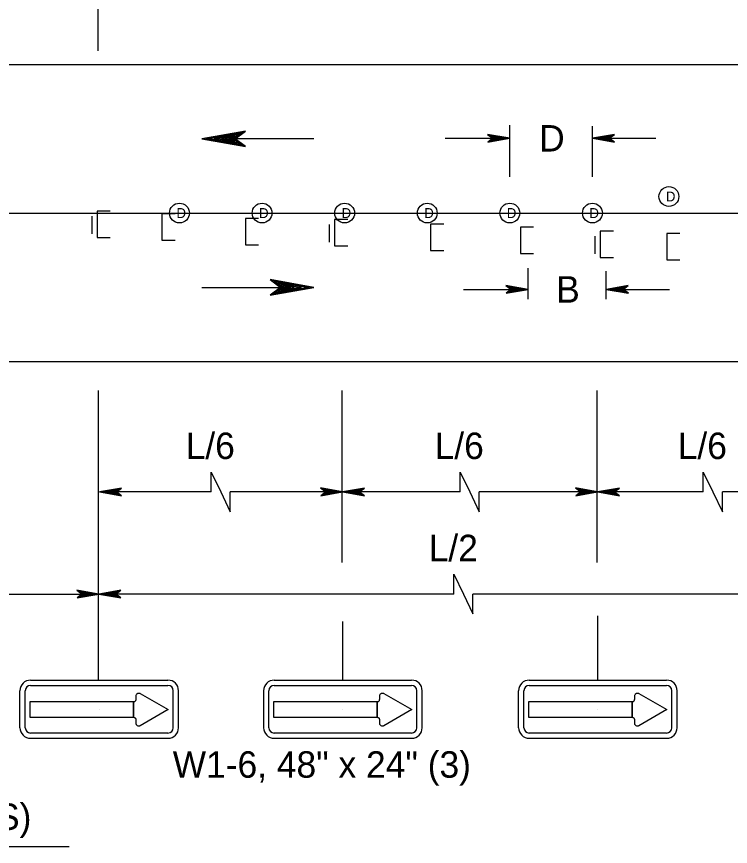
# Model space of a CAD drawing. Extents: x 499945 to 500993, y 499985 to 500645.
# Drawn here: x 500272.8 to 500380.8, y 500268.9 to 500394.4 of the extents above; entities that cross this region are included whole.
import ezdxf

# ---------------------------------------------------------------- set-up
doc = ezdxf.new("R2010")
doc.units = 0
for name, color, linetype in [('1', 7, 'Continuous'), ('24', 7, 'Continuous'), ('5', 7, 'Continuous'), ('56', 7, 'Continuous'), ('60', 7, 'Continuous')]:
    doc.layers.add(name, color=color, linetype=linetype)

msp = doc.modelspace()

# ---------------------------------------------------------------- linework, layer by layer
at = {"layer": '1'}
for p, q in [((500042.91, 500387.17), (500460.48, 500387.17)), ((500042.91, 500364.69), (500492.96, 500364.69)), ((500042.91, 500342.21), (500460.48, 500342.21)), ((500285.12, 500337.83), (500285.12, 500294.03)), ((500321.98, 500337.83), (500321.98, 500311.81)), ((500360.56, 500337.83), (500360.56, 500311.81)), ((500302.2, 500322.51), (500302.2, 500325.51)), ((500302.2, 500325.51), (500303.65, 500322.51)), ((500339.88, 500322.51), (500339.88, 500325.51)), ((500339.88, 500325.51), (500341.32, 500322.51)), ((500376.65, 500322.51), (500376.65, 500325.51)), ((500376.65, 500325.51), (500378.09, 500322.51)), ((500303.65, 500322.51), (500305.09, 500319.51)), ((500305.09, 500319.51), (500305.09, 500322.51)), ((500339.88, 500322.51), (500322.08, 500322.51)), ((500341.32, 500322.51), (500342.76, 500319.51)), ((500342.76, 500319.51), (500342.76, 500322.51)), ((500360.56, 500322.51), (500342.76, 500322.51)), ((500376.65, 500322.51), (500360.66, 500322.51)), ((500378.09, 500322.51), (500379.54, 500319.51)), ((500379.54, 500319.51), (500379.54, 500322.51)), ((500395.53, 500322.51), (500379.54, 500322.51)), ((500338.93, 500307.06), (500338.93, 500310.05)), ((500338.93, 500310.05), (500340.37, 500307.06)), ((500340.37, 500307.06), (500341.81, 500304.06)), ((500341.81, 500304.06), (500341.81, 500307.06)), ((500360.66, 500303.76), (500360.66, 500294.03)), ((500322.08, 500302.88), (500322.08, 500294.03))]:
    msp.add_line(p, q, dxfattribs=at)
at = {"layer": '24'}
for p, q in [((500317.75, 500375.93), (500305.82, 500375.93)), ((500300.76, 500353.45), (500312.69, 500353.45))]:
    msp.add_line(p, q, dxfattribs=at)
for points in [[(500300.76, 500375.93), (500307.41, 500374.76), (500305.82, 500375.93), (500307.38, 500377.09), (500300.76, 500375.93), (500301.2, 500375.94), (500307.22, 500374.84), (500305.7, 500375.95), (500307.11, 500377), (500301.44, 500375.96), (500301.66, 500375.93), (500306.82, 500375.01), (500305.66, 500375.94), (500306.85, 500376.85), (500301.77, 500375.93), (500301.99, 500375.96), (500306.49, 500375.15), (500305.62, 500375.93), (500306.51, 500376.74), (500302.63, 500375.97), (500303, 500375.96), (500306.16, 500375.32), (500305.55, 500375.91), (500306.21, 500376.57), (500303.07, 500375.93), (500303.42, 500375.91), (500305.8, 500375.5), (500305.34, 500375.97), (500305.84, 500376.42), (500303.75, 500375.93), (500304.09, 500375.9), (500305.51, 500375.63), (500305.28, 500375.95), (500305.67, 500376.3), (500304.26, 500375.93), (500305.19, 500375.71), (500305.06, 500375.96), (500305.46, 500376.22), (500304.49, 500375.97), (500305.1, 500375.81), (500304.85, 500376.01), (500305.14, 500376.13), (500304.85, 500375.95), (500305, 500375.91)], [(500347.38, 500376), (500344.03, 500376.59), (500344.83, 500376), (500344.05, 500375.41), (500347.38, 500376), (500347.16, 500375.99), (500344.12, 500376.54), (500344.89, 500375.99), (500344.18, 500375.46), (500347.04, 500375.98), (500346.93, 500376), (500344.33, 500376.46), (500344.91, 500375.99), (500344.31, 500375.53), (500346.88, 500376), (500346.76, 500375.98), (500344.49, 500376.39), (500344.93, 500376), (500344.48, 500375.59), (500346.44, 500375.98), (500346.25, 500375.98), (500344.66, 500376.3), (500344.97, 500376.01), (500344.64, 500375.67), (500346.22, 500376), (500346.04, 500376.01), (500344.84, 500376.21), (500345.07, 500375.98), (500344.82, 500375.75), (500345.87, 500376), (500345.71, 500376.01), (500344.99, 500376.15), (500345.11, 500375.99), (500344.91, 500375.81), (500345.62, 500376), (500345.15, 500376.11), (500345.22, 500375.98), (500345.01, 500375.85), (500345.5, 500375.98), (500345.19, 500376.06), (500345.32, 500375.95), (500345.17, 500375.89), (500345.32, 500375.99), (500345.24, 500376.01)], [(500359.88, 500376), (500363.23, 500375.4), (500362.42, 500376), (500363.21, 500376.58), (500359.88, 500376), (500360.1, 500376), (500363.13, 500375.45), (500362.36, 500376), (500363.07, 500376.53), (500360.22, 500376.01), (500360.33, 500376), (500362.93, 500375.53), (500362.35, 500376), (500362.94, 500376.46), (500360.38, 500376), (500360.49, 500376.01), (500362.76, 500375.6), (500362.32, 500376), (500362.77, 500376.4), (500360.82, 500376.01), (500361, 500376.01), (500362.59, 500375.69), (500362.29, 500375.99), (500362.62, 500376.32), (500361.04, 500376), (500361.22, 500375.99), (500362.41, 500375.78), (500362.18, 500376.01), (500362.43, 500376.24), (500361.38, 500376), (500361.55, 500375.98), (500362.27, 500375.84), (500362.15, 500376), (500362.35, 500376.18), (500361.64, 500376), (500362.11, 500375.88), (500362.04, 500376.01), (500362.24, 500376.14), (500361.76, 500376.01), (500362.06, 500375.94), (500361.93, 500376.04), (500362.08, 500376.1), (500361.93, 500376), (500362.01, 500375.99)], [(500317.75, 500353.45), (500311.1, 500354.62), (500312.69, 500353.45), (500311.14, 500352.29), (500317.75, 500353.45), (500317.31, 500353.44), (500311.29, 500354.54), (500312.81, 500353.43), (500311.41, 500352.38), (500317.07, 500353.42), (500316.85, 500353.45), (500311.69, 500354.37), (500312.85, 500353.43), (500311.66, 500352.53), (500316.75, 500353.45), (500316.53, 500353.42), (500312.02, 500354.23), (500312.9, 500353.45), (500312, 500352.64), (500315.88, 500353.41), (500315.51, 500353.42), (500312.35, 500354.06), (500312.97, 500353.47), (500312.31, 500352.81), (500315.44, 500353.45), (500315.09, 500353.47), (500312.71, 500353.88), (500313.17, 500353.41), (500312.68, 500352.96), (500314.76, 500353.45), (500314.43, 500353.48), (500313, 500353.75), (500313.24, 500353.43), (500312.85, 500353.08), (500314.25, 500353.45), (500313.32, 500353.67), (500313.46, 500353.42), (500313.05, 500353.16), (500314.02, 500353.41), (500313.41, 500353.57), (500313.66, 500353.37), (500313.37, 500353.25), (500313.66, 500353.43), (500313.51, 500353.47)], [(500350.14, 500353.14), (500346.79, 500353.73), (500347.59, 500353.14), (500346.81, 500352.56), (500350.14, 500353.14), (500349.92, 500353.14), (500346.88, 500353.69), (500347.65, 500353.13), (500346.94, 500352.6), (500349.8, 500353.12), (500349.69, 500353.14), (500347.09, 500353.6), (500347.67, 500353.13), (500347.07, 500352.68), (500349.63, 500353.14), (500349.52, 500353.12), (500347.25, 500353.54), (500347.69, 500353.14), (500347.24, 500352.73), (500349.2, 500353.12), (500349.01, 500353.12), (500347.42, 500353.45), (500347.73, 500353.15), (500347.4, 500352.82), (500348.98, 500353.14), (500348.8, 500353.15), (500347.6, 500353.36), (500347.83, 500353.12), (500347.58, 500352.9), (500348.63, 500353.14), (500348.47, 500353.16), (500347.75, 500353.3), (500347.87, 500353.13), (500347.67, 500352.96), (500348.38, 500353.14), (500347.91, 500353.25), (500347.98, 500353.12), (500347.77, 500353), (500348.26, 500353.12), (500347.95, 500353.2), (500348.08, 500353.1), (500347.93, 500353.04), (500348.08, 500353.13), (500348, 500353.15)], [(500361.98, 500353.14), (500365.33, 500352.55), (500364.53, 500353.14), (500365.31, 500353.72), (500361.98, 500353.14), (500362.2, 500353.15), (500365.24, 500352.59), (500364.47, 500353.15), (500365.18, 500353.68), (500362.32, 500353.16), (500362.43, 500353.14), (500365.03, 500352.68), (500364.45, 500353.15), (500365.05, 500353.6), (500362.49, 500353.14), (500362.6, 500353.16), (500364.87, 500352.75), (500364.43, 500353.14), (500364.88, 500353.55), (500362.92, 500353.16), (500363.11, 500353.16), (500364.7, 500352.83), (500364.39, 500353.13), (500364.72, 500353.46), (500363.14, 500353.14), (500363.32, 500353.13), (500364.52, 500352.93), (500364.29, 500353.16), (500364.54, 500353.39), (500363.49, 500353.14), (500363.65, 500353.12), (500364.37, 500352.99), (500364.25, 500353.15), (500364.45, 500353.33), (500363.74, 500353.14), (500364.21, 500353.03), (500364.14, 500353.16), (500364.35, 500353.29), (500363.86, 500353.16), (500364.17, 500353.08), (500364.04, 500353.18), (500364.19, 500353.24), (500364.04, 500353.15), (500364.12, 500353.13)], [(500285.31, 500322.51), (500288.64, 500321.92), (500287.85, 500322.51), (500288.62, 500323.09), (500285.31, 500322.51), (500285.54, 500322.52), (500288.55, 500321.97), (500287.78, 500322.52), (500288.49, 500323.04), (500285.65, 500322.53), (500285.77, 500322.51), (500288.34, 500322.05), (500287.77, 500322.52), (500288.36, 500322.97), (500285.82, 500322.51), (500285.93, 500322.53), (500288.18, 500322.12), (500287.74, 500322.51), (500288.19, 500322.92), (500286.25, 500322.53), (500286.44, 500322.53), (500288.01, 500322.21), (500287.71, 500322.5), (500288.04, 500322.83), (500286.47, 500322.51), (500286.65, 500322.5), (500287.83, 500322.3), (500287.6, 500322.53), (500287.85, 500322.76), (500286.81, 500322.51), (500286.98, 500322.5), (500287.69, 500322.36), (500287.57, 500322.52), (500287.77, 500322.7), (500287.06, 500322.51), (500287.53, 500322.4), (500287.46, 500322.53), (500287.67, 500322.66), (500287.18, 500322.53), (500287.49, 500322.45), (500287.36, 500322.55), (500287.5, 500322.61), (500287.36, 500322.52), (500287.43, 500322.5)], [(500322.08, 500322.51), (500318.75, 500323.1), (500319.55, 500322.51), (500318.77, 500321.93), (500322.08, 500322.51), (500321.86, 500322.51), (500318.85, 500323.06), (500319.61, 500322.5), (500318.9, 500321.98), (500321.74, 500322.5), (500321.63, 500322.51), (500319.05, 500322.97), (500319.63, 500322.51), (500319.03, 500322.05), (500321.58, 500322.51), (500321.47, 500322.5), (500319.21, 500322.9), (500319.65, 500322.51), (500319.2, 500322.11), (500321.14, 500322.5), (500320.96, 500322.5), (500319.38, 500322.82), (500319.69, 500322.52), (500319.35, 500322.19), (500320.92, 500322.51), (500320.75, 500322.52), (500319.56, 500322.73), (500319.79, 500322.5), (500319.54, 500322.27), (500320.58, 500322.51), (500320.41, 500322.53), (500319.7, 500322.67), (500319.82, 500322.5), (500319.63, 500322.33), (500320.33, 500322.51), (500319.86, 500322.62), (500319.93, 500322.5), (500319.73, 500322.37), (500320.21, 500322.5), (500319.91, 500322.57), (500320.03, 500322.47), (500319.89, 500322.41), (500320.03, 500322.5), (500319.96, 500322.52)], [(500322.08, 500322.51), (500325.4, 500321.92), (500324.61, 500322.51), (500325.38, 500323.09), (500322.08, 500322.51), (500322.3, 500322.52), (500325.31, 500321.97), (500324.54, 500322.52), (500325.25, 500323.04), (500322.42, 500322.53), (500322.53, 500322.51), (500325.11, 500322.05), (500324.53, 500322.52), (500325.12, 500322.97), (500322.58, 500322.51), (500322.69, 500322.53), (500324.94, 500322.12), (500324.5, 500322.51), (500324.95, 500322.92), (500323.01, 500322.53), (500323.2, 500322.53), (500324.77, 500322.21), (500324.47, 500322.5), (500324.8, 500322.83), (500323.23, 500322.51), (500323.41, 500322.5), (500324.59, 500322.3), (500324.37, 500322.53), (500324.61, 500322.76), (500323.57, 500322.51), (500323.74, 500322.5), (500324.45, 500322.36), (500324.33, 500322.52), (500324.53, 500322.7), (500323.82, 500322.51), (500324.29, 500322.4), (500324.22, 500322.53), (500324.43, 500322.66), (500323.94, 500322.53), (500324.25, 500322.45), (500324.12, 500322.55), (500324.27, 500322.61), (500324.12, 500322.52), (500324.2, 500322.5)], [(500360.66, 500322.51), (500357.33, 500323.1), (500358.13, 500322.51), (500357.35, 500321.93), (500360.66, 500322.51), (500360.44, 500322.51), (500357.43, 500323.06), (500358.19, 500322.5), (500357.49, 500321.98), (500360.32, 500322.5), (500360.21, 500322.51), (500357.63, 500322.97), (500358.21, 500322.51), (500357.61, 500322.05), (500360.16, 500322.51), (500360.05, 500322.5), (500357.79, 500322.9), (500358.23, 500322.51), (500357.78, 500322.11), (500359.73, 500322.5), (500359.54, 500322.5), (500357.96, 500322.82), (500358.27, 500322.52), (500357.94, 500322.19), (500359.5, 500322.51), (500359.33, 500322.52), (500358.14, 500322.73), (500358.37, 500322.5), (500358.12, 500322.27), (500359.16, 500322.51), (500359, 500322.53), (500358.28, 500322.67), (500358.4, 500322.5), (500358.21, 500322.33), (500358.91, 500322.51), (500358.44, 500322.62), (500358.51, 500322.5), (500358.31, 500322.37), (500358.79, 500322.5), (500358.49, 500322.57), (500358.62, 500322.47), (500358.47, 500322.41), (500358.61, 500322.5), (500358.54, 500322.52)], [(500360.66, 500322.51), (500363.98, 500321.92), (500363.19, 500322.51), (500363.96, 500323.09), (500360.66, 500322.51), (500360.88, 500322.52), (500363.89, 500321.97), (500363.13, 500322.52), (500363.83, 500323.04), (500361, 500322.53), (500361.11, 500322.51), (500363.69, 500322.05), (500363.11, 500322.52), (500363.7, 500322.97), (500361.16, 500322.51), (500361.27, 500322.53), (500363.52, 500322.12), (500363.09, 500322.51), (500363.53, 500322.92), (500361.59, 500322.53), (500361.78, 500322.53), (500363.36, 500322.21), (500363.05, 500322.5), (500363.38, 500322.83), (500361.81, 500322.51), (500361.99, 500322.5), (500363.18, 500322.3), (500362.95, 500322.53), (500363.19, 500322.76), (500362.15, 500322.51), (500362.32, 500322.5), (500363.03, 500322.36), (500362.91, 500322.52), (500363.11, 500322.7), (500362.41, 500322.51), (500362.87, 500322.4), (500362.8, 500322.53), (500363.01, 500322.66), (500362.52, 500322.53), (500362.83, 500322.45), (500362.7, 500322.55), (500362.85, 500322.61), (500362.7, 500322.52), (500362.78, 500322.5)], [(500285.22, 500307.06), (500281.89, 500307.64), (500282.69, 500307.06), (500281.91, 500306.48), (500285.22, 500307.06), (500284.99, 500307.05), (500281.98, 500307.6), (500282.75, 500307.05), (500282.04, 500306.52), (500284.88, 500307.04), (500284.76, 500307.06), (500282.19, 500307.52), (500282.76, 500307.05), (500282.17, 500306.6), (500284.71, 500307.06), (500284.6, 500307.04), (500282.35, 500307.45), (500282.79, 500307.06), (500282.34, 500306.65), (500284.28, 500307.04), (500284.1, 500307.04), (500282.52, 500307.36), (500282.82, 500307.07), (500282.49, 500306.74), (500284.06, 500307.06), (500283.88, 500307.07), (500282.7, 500307.27), (500282.93, 500307.04), (500282.68, 500306.81), (500283.72, 500307.06), (500283.55, 500307.07), (500282.84, 500307.21), (500282.96, 500307.05), (500282.76, 500306.87), (500283.47, 500307.06), (500283, 500307.17), (500283.07, 500307.04), (500282.87, 500306.91), (500283.35, 500307.04), (500283.04, 500307.12), (500283.17, 500307.02), (500283.03, 500306.96), (500283.17, 500307.05), (500283.1, 500307.07)], [(500285.22, 500307.06), (500288.54, 500306.47), (500287.75, 500307.06), (500288.52, 500307.64), (500285.22, 500307.06), (500285.44, 500307.06), (500288.45, 500306.51), (500287.68, 500307.06), (500288.39, 500307.59), (500285.56, 500307.07), (500285.67, 500307.06), (500288.24, 500306.6), (500287.67, 500307.06), (500288.26, 500307.52), (500285.72, 500307.06), (500285.83, 500307.07), (500288.08, 500306.67), (500287.64, 500307.06), (500288.09, 500307.46), (500286.15, 500307.07), (500286.34, 500307.07), (500287.91, 500306.75), (500287.61, 500307.05), (500287.94, 500307.38), (500286.37, 500307.06), (500286.55, 500307.05), (500287.73, 500306.84), (500287.5, 500307.07), (500287.75, 500307.3), (500286.71, 500307.06), (500286.88, 500307.04), (500287.59, 500306.9), (500287.47, 500307.06), (500287.67, 500307.24), (500286.96, 500307.06), (500287.43, 500306.95), (500287.36, 500307.07), (500287.56, 500307.2), (500287.08, 500307.07), (500287.39, 500307), (500287.26, 500307.1), (500287.4, 500307.16), (500287.26, 500307.06), (500287.33, 500307.05)]]:
    msp.add_lwpolyline(points, dxfattribs=at)
at = {"layer": '5'}
for p, q in [((500285.12, 500389.25), (500285.12, 500427.36)), ((500347.38, 500370.19), (500347.38, 500377.99)), ((500359.88, 500370.19), (500359.88, 500377.83)), ((500337.61, 500376), (500347.38, 500376)), ((500359.88, 500376), (500369.46, 500376)), ((500350.14, 500351.64), (500350.14, 500356.36)), ((500361.98, 500351.64), (500361.98, 500355.92)), ((500340.37, 500353.14), (500350.14, 500353.14)), ((500361.98, 500353.14), (500371.56, 500353.14)), ((500302.2, 500322.51), (500285.31, 500322.51)), ((500321.98, 500322.51), (500305.09, 500322.51)), ((500266.37, 500307.06), (500285.12, 500307.06)), ((500338.93, 500307.06), (500285.12, 500307.06)), ((500395.63, 500307.06), (500341.81, 500307.06)), ((500244.75, 500268.88), (500280.71, 500268.88))]:
    msp.add_line(p, q, dxfattribs=at)
at = {"layer": '56'}
for p, q in [((500284.13, 500364.2), (500284.13, 500361.55)), ((500320.07, 500362.94), (500320.07, 500360.29)), ((500360.25, 500361.18), (500360.25, 500358.53)), ((500274.87, 500294.03), (500295.66, 500294.03)), ((500274.87, 500293.23), (500295.66, 500293.23)), ((500311.73, 500294.03), (500332.52, 500294.03)), ((500311.73, 500293.23), (500332.52, 500293.23)), ((500350.32, 500294.03), (500371.1, 500294.03)), ((500350.32, 500293.23), (500371.1, 500293.23)), ((500273.27, 500286.83), (500273.27, 500292.43)), ((500274.07, 500286.83), (500274.07, 500292.43)), ((500296.46, 500286.83), (500296.46, 500292.43)), ((500297.26, 500286.83), (500297.26, 500292.43)), ((500310.14, 500286.83), (500310.14, 500292.43)), ((500310.94, 500286.83), (500310.94, 500292.43)), ((500333.32, 500286.83), (500333.32, 500292.43)), ((500334.12, 500286.83), (500334.12, 500292.43)), ((500348.72, 500286.83), (500348.72, 500292.43)), ((500349.52, 500286.83), (500349.52, 500292.43)), ((500371.9, 500286.83), (500371.9, 500292.43)), ((500372.7, 500286.83), (500372.7, 500292.43)), ((500274.87, 500286.04), (500295.66, 500286.04)), ((500311.73, 500286.04), (500332.52, 500286.04)), ((500350.32, 500286.04), (500371.1, 500286.04)), ((500274.87, 500285.24), (500295.66, 500285.24)), ((500311.73, 500285.24), (500332.52, 500285.24)), ((500350.32, 500285.24), (500371.1, 500285.24))]:
    msp.add_line(p, q, dxfattribs=at)
for points in [[(500286.93, 500364.99), (500284.93, 500364.99), (500284.93, 500363), (500284.93, 500361), (500286.93, 500361)], [(500296.75, 500364.57), (500294.75, 500364.57), (500294.75, 500362.57), (500294.75, 500360.57), (500296.75, 500360.57)], [(500309.37, 500363.87), (500307.37, 500363.87), (500307.37, 500361.87), (500307.37, 500359.87), (500309.37, 500359.87)], [(500322.87, 500363.73), (500320.87, 500363.73), (500320.87, 500361.73), (500320.87, 500359.73), (500322.87, 500359.73)], [(500337.38, 500363.03), (500335.38, 500363.03), (500335.38, 500361.04), (500335.38, 500359.04), (500337.38, 500359.04)], [(500350.99, 500362.56), (500348.99, 500362.56), (500348.99, 500360.56), (500348.99, 500358.56), (500350.99, 500358.56)], [(500363.05, 500361.97), (500361.05, 500361.97), (500361.05, 500359.97), (500361.05, 500357.97), (500363.05, 500357.97)], [(500373.12, 500361.6), (500371.13, 500361.6), (500371.13, 500359.61), (500371.13, 500357.61), (500373.12, 500357.61)]]:
    msp.add_lwpolyline(points, dxfattribs=at)
for centre in [(500371.45, 500367.19), (500297.4, 500364.69), (500309.9, 500364.69), (500322.39, 500364.69), (500334.89, 500364.69), (500347.38, 500364.69), (500359.88, 500364.69)]:
    msp.add_circle(centre, 1.5, dxfattribs=at)
for centre, radius, start, end in [((500274.87, 500292.43), 1.6, 90, 180), ((500274.87, 500292.43), 0.799, 90, 180), ((500295.66, 500292.43), 1.6, 0, 90), ((500295.66, 500292.43), 0.799, 0, 90), ((500311.73, 500292.43), 1.6, 90, 180), ((500311.73, 500292.43), 0.799, 90, 180), ((500332.52, 500292.43), 1.6, 0, 90), ((500332.52, 500292.43), 0.799, 0, 90), ((500350.32, 500292.43), 1.6, 90, 180), ((500350.32, 500292.43), 0.799, 90, 180), ((500371.1, 500292.43), 1.6, 0, 90), ((500371.1, 500292.43), 0.799, 0, 90), ((500274.87, 500286.83), 1.6, 180, 270), ((500274.87, 500286.83), 0.799, 180, 270), ((500295.66, 500286.83), 1.6, 270, 0), ((500295.66, 500286.83), 0.799, 270, 0), ((500311.73, 500286.83), 1.6, 180, 270), ((500311.73, 500286.83), 0.799, 180, 270), ((500332.52, 500286.83), 1.6, 270, 0), ((500332.52, 500286.83), 0.799, 270, 0), ((500350.32, 500286.83), 1.6, 180, 270), ((500350.32, 500286.83), 0.799, 180, 270), ((500371.1, 500286.83), 1.6, 270, 0), ((500371.1, 500286.83), 0.799, 270, 0)]:
    msp.add_arc(centre, radius, start, end, dxfattribs=at)
at = {"layer": '60'}
for p, q in [((500285.27, 500289.58), (500285.27, 500289.58)), ((500322.13, 500289.58), (500322.13, 500289.58)), ((500360.71, 500289.58), (500360.71, 500289.58))]:
    msp.add_line(p, q, dxfattribs=at)
for points in [[(500295.7, 500289.58), (500291.45, 500287.13), (500291.41, 500287.1), (500291.35, 500287.08), (500291.29, 500287.07), (500291.22, 500287.07), (500291.14, 500287.09), (500291.04, 500287.13), (500290.99, 500287.17), (500290.96, 500287.2), (500290.91, 500287.27), (500290.88, 500287.34), (500290.86, 500287.39), (500290.85, 500287.47), (500290.85, 500287.98), (500290.85, 500288.06), (500290.83, 500288.11), (500290.81, 500288.16), (500290.78, 500288.21), (500290.74, 500288.26), (500290.69, 500288.3), (500290.66, 500288.32), (500290.6, 500288.35), (500290.54, 500288.37), (500290.45, 500288.38), (500290.45, 500290.78), (500290.56, 500290.79), (500290.64, 500290.82), (500290.68, 500290.85), (500290.73, 500290.89), (500290.78, 500290.94), (500290.81, 500290.99), (500290.83, 500291.04), (500290.85, 500291.18), (500290.85, 500291.68), (500290.87, 500291.78), (500290.89, 500291.85), (500290.93, 500291.92), (500290.97, 500291.96), (500291.04, 500292.02), (500291.1, 500292.05), (500291.18, 500292.08), (500291.26, 500292.08), (500291.38, 500292.06), (500291.41, 500292.05), (500291.45, 500292.03)], [(500332.56, 500289.58), (500328.32, 500287.13), (500328.27, 500287.1), (500328.21, 500287.08), (500328.15, 500287.07), (500328.08, 500287.07), (500328, 500287.09), (500327.91, 500287.13), (500327.85, 500287.17), (500327.82, 500287.2), (500327.77, 500287.27), (500327.74, 500287.34), (500327.73, 500287.39), (500327.72, 500287.47), (500327.72, 500287.98), (500327.71, 500288.06), (500327.69, 500288.11), (500327.67, 500288.16), (500327.64, 500288.21), (500327.6, 500288.26), (500327.55, 500288.3), (500327.52, 500288.32), (500327.46, 500288.35), (500327.4, 500288.37), (500327.32, 500288.38), (500327.32, 500290.78), (500327.43, 500290.79), (500327.5, 500290.82), (500327.54, 500290.85), (500327.59, 500290.89), (500327.64, 500290.94), (500327.67, 500290.99), (500327.69, 500291.04), (500327.72, 500291.18), (500327.72, 500291.68), (500327.73, 500291.78), (500327.75, 500291.85), (500327.79, 500291.92), (500327.83, 500291.96), (500327.91, 500292.02), (500327.96, 500292.05), (500328.04, 500292.08), (500328.12, 500292.08), (500328.24, 500292.06), (500328.27, 500292.05), (500328.32, 500292.03)], [(500371.14, 500289.58), (500366.9, 500287.13), (500366.85, 500287.1), (500366.79, 500287.08), (500366.73, 500287.07), (500366.66, 500287.07), (500366.58, 500287.09), (500366.49, 500287.13), (500366.44, 500287.17), (500366.4, 500287.2), (500366.35, 500287.27), (500366.32, 500287.34), (500366.31, 500287.39), (500366.3, 500287.47), (500366.3, 500287.98), (500366.29, 500288.06), (500366.27, 500288.11), (500366.25, 500288.16), (500366.22, 500288.21), (500366.18, 500288.26), (500366.14, 500288.3), (500366.1, 500288.32), (500366.04, 500288.35), (500365.98, 500288.37), (500365.9, 500288.38), (500365.9, 500290.78), (500366.01, 500290.79), (500366.08, 500290.82), (500366.13, 500290.85), (500366.18, 500290.89), (500366.22, 500290.94), (500366.25, 500290.99), (500366.27, 500291.04), (500366.3, 500291.18), (500366.3, 500291.68), (500366.31, 500291.78), (500366.33, 500291.85), (500366.38, 500291.92), (500366.41, 500291.96), (500366.49, 500292.02), (500366.54, 500292.05), (500366.62, 500292.08), (500366.71, 500292.08), (500366.82, 500292.06), (500366.86, 500292.05), (500366.9, 500292.03)], [(500290.45, 500288.38), (500274.83, 500288.38), (500274.83, 500290.78), (500290.45, 500290.78)], [(500327.32, 500288.38), (500311.69, 500288.38), (500311.69, 500290.78), (500327.32, 500290.78)], [(500365.9, 500288.38), (500350.27, 500288.38), (500350.27, 500290.78), (500365.9, 500290.78)]]:
    msp.add_lwpolyline(points, close=True, dxfattribs=at)
for centre in [(500371.45, 500367.19), (500297.4, 500364.69), (500309.9, 500364.69), (500322.39, 500364.69), (500334.89, 500364.69), (500347.38, 500364.69), (500359.88, 500364.69)]:
    msp.add_circle(centre, 1.5, dxfattribs=at)

# ---------------------------------------------------------------- texts
at = {"layer": '1'}
for s, p in [('L/6', (500298.34, 500327.48)), ('L/6', (500336.01, 500327.48)), ('L/6', (500372.79, 500327.48)), ('L/2', (500335.11, 500312.02))]:
    msp.add_text(s, height=4, dxfattribs=at).set_placement(p)
at = {"layer": '5'}
for s, p in [('D', (500351.82, 500374)), ('B', (500354.4, 500351.14)), ('W1-6, 48" x 24" (3)', (500296.38, 500279.27)), ('W1-4aR(S)', (500248.25, 500271.37))]:
    msp.add_text(s, height=4, dxfattribs=at).set_placement(p)
at = {"layer": '56'}
for p in [(500370.99, 500366.44), (500296.94, 500363.94), (500309.44, 500363.94), (500321.93, 500363.94), (500334.43, 500363.94), (500346.92, 500363.94), (500359.42, 500363.94)]:
    msp.add_text('D', height=1.5, dxfattribs=at).set_placement(p)

doc.saveas('drawing.dxf')
